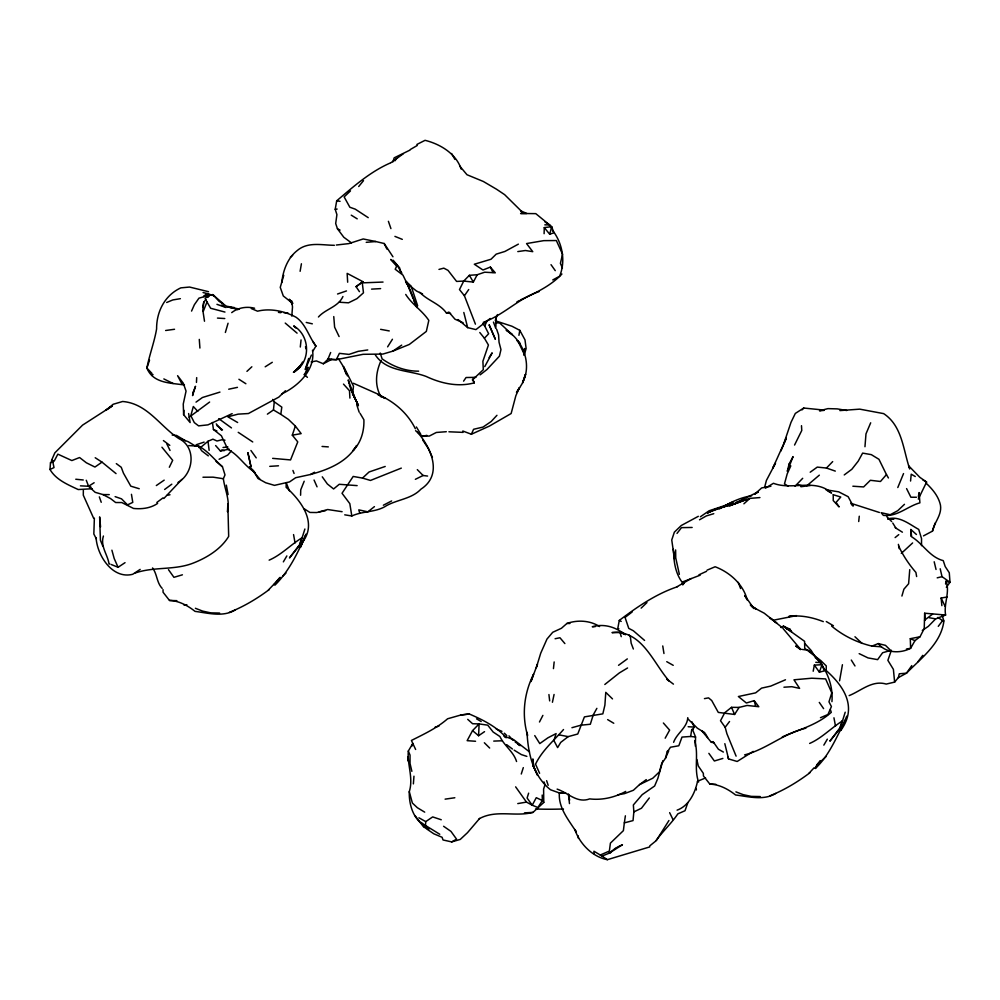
<?xml version="1.0" encoding="UTF-8"?>
<svg xmlns="http://www.w3.org/2000/svg" width="1000" height="1000" viewBox="0 0 1000 1000"><rect width="100%" height="100%" fill="white"/><g stroke="black" fill="none" stroke-linecap="round" stroke-linejoin="round"><path stroke-width="1.5" d="M921.5 545.662L921.538 538.6L918.725 529.412C909.175 524.125 899.587 515.763 887.875 518.875M909.75 569.637L908.612 583.75L903.888 589.2L901.912 596.05M83.35 490.175L83.3 495.2L93.637 518.263M831.587 626.062C843.337 635.9 857.138 642.562 871.963 646.112L878.25 643.575C885.763 653.325 900.413 653.662 910.625 648.288L914.975 640.638L920.025 636.763L924.225 628.587L924.663 613.212L945.6 615.037C943.562 603.663 950.163 592.362 946.1 581.163L950 582.275L946.338 587.3M94.362 518.175L93.837 534.025L96.425 539.025M695.337 746.125L695.562 737.013L692.45 729.287M552.762 279.95L559.575 276.262C565.975 261.188 562.35 242.75 552.413 230.188M300.587 495.238L300.738 489.837L304.2 481.225M544.1 233.7L544.288 227.613L551.675 226.65L553.85 232.775L549.738 234.262L544.288 227.613M496.15 318.038L495.8 328.45L493.462 322.088M780.85 627.225L783.5 626.237L804.6 641.325L804.725 648.3L820.8 660.6L826.263 665.913L826.225 670.562C844.513 686.762 857.537 707.588 840.713 730.537L846.75 716.112M484.538 731.65L478.612 735.725L479.1 723.913L472.587 723.725L467.725 719.35M864.963 446.725L865.987 433.862L870.688 422.8M421.213 822.438L427.038 827.025C413.762 820.888 408.862 805.387 409.288 791.663C413.6 777.962 407.088 764.663 408.325 751.05L412.812 743.438L411.438 740.45C423.988 734.112 437.075 728.025 447.6 718.775L461.05 714.95L469.35 714C482.788 719.862 496.4 726.438 506.275 737.738L504.025 736.213L513.6 739.6L529.538 751.912M196.462 382.425L196.688 377.625M407.863 760.837L408.05 756.812M109.85 563.938L109.062 564C107.675 554.587 100.087 546.25 103.425 536.025M281.812 282.475C282.987 270.613 287.562 258.1 297.2 250.575C307.8 241.5 321.788 245.2 334.363 245.3M479.125 818.787C496.138 809.312 515.175 817.113 533 812.387L543.775 802.438L543.6 789.05L545.013 784.788L544 781.912M524.2 354.062L524.6 348.512L524.062 354.075M92.3 488.725L78.213 489.55C67.838 484.637 56 479.85 50 469.475L50.487 462.825L52.488 460.387L51.562 460.35L54.837 452.863L82.562 425.125L112.438 405.863L105.812 410.238M188.625 413.55L190.125 422.562L183.625 414.663L183.962 410.3M441.25 819.762L432.675 816.912L425.75 821.625L425.45 825.45L439.775 834.262M413.375 783.888L413.963 776.188M687.775 717.65C687.237 727.763 676.787 733.15 673.612 742.3M662.85 760.75L657.85 778.388L654.625 786.012L642.188 794.663L633.362 804.963L633.85 811.9L633.038 820.588L624.338 822.875L623.387 830.65L610.413 843.138L609.362 851.062L600.275 855.013L593.913 851.213L594.038 853.612M831.938 701.637C833.562 681.712 823.65 662.738 808.538 650.275L802.387 649.45M910.562 481.037L911.225 474.2L915.275 476.538M267.387 414.15L273.45 409.95L274.275 401.825L272.688 399.412M352.6 394.575L353.475 386.125L344.738 368.8L338.725 359.113M858.713 521.525L859.275 516.225M300.3 347.025L301.05 339.938M553.45 668.612L554.163 661.95M202.738 310.988L203.775 302.038L205.775 299.725M255.1 472.488L254.988 473.413L259.938 479.237M295.363 426.075L292.3 435.163L301.163 433.625L295.363 426.075L288.363 419.375L280.8 414.325L281.812 407.137L274.275 401.825M624.338 822.875L625.388 815.812M667.325 751.912L670.475 747.237L678.812 745.763L682 737.087L690.625 736.462L691.775 729.412M842.425 664.725L839.562 680.825M300.113 271.312L301.413 263.775M351.45 242.875L343.8 237.262L337.45 228.775L335.688 223.538L336.912 214.65L335.213 209.275L336.7 200.812C353.387 186.663 370.275 171.65 390.462 162.913M918.4 496.45L919.112 492.575L919.9 502.837C907.4 506.312 897.45 516.938 883.35 515.375L881.175 512.688L890.2 514.738L897.738 510.688L904.475 504.312M202.775 307.362L203.775 302.038M945.562 584.05L946.1 581.163M813.188 671.237L814.35 665.113L822.013 664.712L824.275 670.913L819.388 672.163L814.35 665.113M291.8 316.112L292.512 306.975L291.688 300.85M552.425 702.262L554.075 694.475M677.087 810.163C688.825 805.925 695.088 793.012 697.475 781.5M308.675 358.462L305.262 369.525L311.413 355.062M549.738 234.262L551.675 226.65L535.775 213.637L520.588 213.475L526.763 213.463L520.612 210.812L522.388 212.175L504.637 194.662L496.562 189.25L483.338 181.475L466.987 174.737L459.675 165.987M849.15 695.6C861.137 690.812 872.237 679.862 886.213 684.075L894.638 682.113L898.312 677.638L899.312 673.787L906.488 673.188C921.35 657.913 940.987 643.65 943.888 621.1L942.262 615.625M764.725 486.925L766.413 480.425L775.5 463.15L772.8 468.05L786.275 438.275L780.888 451.012M617.663 794.837L624.462 793.65L633.4 790.263L639.5 784.638L652.775 778.225L659.45 771.825L661.7 763.562L665.487 758.238L667.4 751.05M524.562 354.075L526.125 348.525L524.987 339.85L519.8 330.337L511.962 326.238L495.562 320.863M306.3 373.038L307.962 367.175L304.375 375.037M783.962 443.225L790.987 422.388L795.325 413.425L803.737 408.038L824.225 410.1M225.362 332.463L228.062 323.237M842.262 720.763L839.75 728.062L829.875 741.175L840.15 728.413L845.212 712.2M412.05 745.975L412.812 743.438L415.625 749.475M298.6 545.975L289.462 557.938L299.762 545.212L304.887 529.012M536.737 666.237L540.725 653.188L546.987 639.05L552.725 632.288L561.438 628.275L566.912 623.45C577.475 619.75 590.062 620.375 599.575 626.55M392.912 161.887L394.188 157.838L410 150.087M521.275 774.013L523.3 767.625M528.638 793.162L527.1 798.025L532.225 805.212L537.9 807.525L542.35 800.525L542.2 795.05M381.163 360.387C375.737 372.113 374.363 385.337 381.037 396.9M903.538 473.575L897.8 487.537M149.537 360.15L146.888 368.062C153.138 383.663 170.963 382.825 184.462 385.012M923.5 535.875L932.463 531.138L935.188 523.025M536.3 667.675L537.45 664.262L530.95 681.575L533.525 674.362C523.962 693.388 521.613 715.225 527.638 735.688M522.55 382.962L525.5 374.338L522.55 382.962L516.737 392.525M299.4 544.85L301.925 537.575M891.375 650.275L887.875 660.35L893.388 669.35L894.638 682.113M687.812 802.75L685.013 810.738L677.862 813.838C671.338 823.562 662.938 831.1 656.15 840.487M932.463 531.138C934.412 522 942.075 514.938 940.45 505.087C938.512 496.3 932.588 489.275 926.188 483.25M819.388 672.163L822.013 664.712L821.1 662.638L815.163 657.513M495.288 320.375L497.438 314.562M518.925 335.325L519.8 330.337M682.062 584.35L683.025 581.75L700.2 575.163M522.863 382.1C531.987 364.025 523.112 340.275 506.175 330.15L512.312 334.7L499.637 322.975L495.588 322.775M845.188 720.175L843.625 724.237L844.375 722.4C835.9 738.263 828.775 756.038 815.362 768.425L814.1 767.812L808.888 773.337M234.488 307.613L226.513 306.212L218.988 301.238L213.137 294.713L209.775 295.1L205.138 298.375L207 301.975L203.075 311.863L204.5 321.238M330.662 352.512L327.912 359.237L323.325 363.762L316.4 360.925L311.15 361.95M135.4 572.938C154.037 566.538 174.175 570.375 192.712 563.288C206.637 557.913 220.912 549.275 228.675 536.388L227.85 503.762L227.5 511.725C230.275 500.15 224.775 489.862 223.363 478.725L225 474.913L222.45 466.763L215.987 461.325M283.762 275.3L280.25 287.362L283.3 295.975L292.7 303.4M665.487 758.238L668.675 750.95M191.562 311.075L194.387 304.688L198.95 298.163L209.775 295.1L207.775 297.413M462.8 431.012L471.375 434.237L473.587 429.288L483.025 427.075L491.188 421.512L496.95 415.3M790.812 465.85L787.2 473.875L784.488 483.837L788.162 486.238M268.412 590.013L273.675 584.5L274.975 585.1C289.137 571.163 298.113 552.263 306.012 534.175L300.425 547.312L304.113 539.2L303.312 541.038C317.125 521.712 300.575 500.325 286.125 487.3L286.2 482.638L289.387 490.812M909.688 468.988L908.625 465.775L919.837 477.312L926.6 482.075L918.312 499.087M375.363 354.963C386.637 372.05 409.188 369.913 426.225 376.475C441.087 383.45 457.987 387.262 474.275 382.863L472.488 379.875L483.3 369.7L482.9 361.25L488.425 345.025L484.425 338.237L488.638 333.75L484.7 325.962L487.2 320.725M794.562 445.037L801.762 430.487L801.488 425.688M169.325 467.25L172.675 460.325L161.938 447.225M396.525 266.012L390.788 259.438L397.137 265.262L395.213 269.25L402.962 275.138L410.812 291.375L416.9 307.512L413.663 300.25M539.475 722L542.888 715.387M438.975 269.413L443.812 268.15L448.025 270.363L456.6 281.425L463.713 281.075L473.338 282.075L477.212 274.738L484.712 272.2L495.288 272.825L490.375 267.1L482.962 270L474.325 264.237L491.025 259.237L496.2 254.137L504.9 251.462L518.375 244.137M596.875 708.35L593.225 714.938L590.325 724.25L580.85 725.212L571.938 727.7M665.175 738.188L669.625 730.113L663.375 723M692.763 729.638L694.175 727.075L692.062 721.925M823.838 745.125L827.325 739.163M283.35 561.875L286.85 555.925M347.675 282.213L347.15 273.375L362.975 281.712L356.05 286.65L359.438 291.663M668.938 820.512L656.275 840.6L649.737 845.9M300.875 364.825L299.363 367.362L302.575 362M313.075 350.812L315.925 346.1C308.938 336.838 305.863 324.113 296.087 317.275C284.7 311.1 270.287 308 257.538 311.188L251.275 308.55M516.562 761.513C513.55 751.575 504.175 745.825 499.925 736.525L493.162 732.038L487.738 725.163L479.1 723.913L472.55 730.625L467.137 740.675L475.55 741.263M516.475 392.375L519.45 387.612L515.862 395.7L511.138 413.525L489.35 426.112L471.375 434.237M484.75 366.6L492.163 352.85L489.125 357.612M387.612 346.85L392.438 339.25M704.438 698.625L708.55 697.875L711.725 700.537L718.288 712.412L734.587 714.45L739.1 707.425L747.1 705.45L758.8 706.725L754.188 700.662L746.35 703L738.4 696.525L755.65 692.85L761.587 688.125L770.713 686.112L785.475 679.775M318.438 316.988C325.625 308.9 338.237 306.988 342.938 296.512M394.95 160.825L396.538 158.5M463.587 381.15L466.05 377.525L475.887 377.35M475.425 324.162L464.412 295.75L468.725 289.538M911.787 665.6L906.488 673.188L898.312 677.638M815.362 768.425L818.05 764.712M472.488 379.875L474.288 377.463M649.312 797.962L641.475 808.225L633.85 811.9M682.763 584.9L684.412 582.725M938.275 626.337L942.575 620.638L943.713 620.825M736.1 756.15L726.912 733.737L725.163 727.275L729.538 721.5M917.913 661.762L922.775 655.35M677 533.413L681.5 527.638L692.15 527.463M815.612 766.875L820.525 760.65L816.862 764.737M275.15 583.575L280.113 577.362L273.675 584.5M563.525 729.525C553.713 740.788 542.15 750.45 535.538 764.15L539.6 773.3M358.713 186.513L363.512 180.65M181.912 479.387L163.85 498.5M844.237 474.938L851.85 469.263L858.213 461.163L862.625 453.113L871.312 454.637L878.95 459.3L886.45 474.575L880.475 481.488L870.362 480.288L863.625 486.938L852.862 486.213M795.05 486.213L802.7 478.3M231.325 450.975L227.688 455.125L219.075 459.263M299.825 365.975L294.562 371.737C311.05 361.562 310.287 335.588 293.7 325.875L295.825 328M802.062 409.888L803.737 408.038M479.663 818.425L467.475 832.688L460.238 839.438L451.675 841.9L443 839.963L442.113 837.288L433.762 833.775L426.3 828.675M810.212 472.212L817.275 467.1L826.462 468.05L832.688 461.6M942.925 614.888L945.6 615.037L935.65 618.888L928.312 626.375L922.3 630.45M477.212 274.738L469.387 275.312L463.713 281.075L459.487 289.575L464.412 295.75M901.312 553.4L912.625 542.938M285.45 390.75L278.8 397.125L248.412 413.537L238.137 414.137L228.962 416.512M641.15 608.125L646.963 602.587M350.487 190.912L344.137 196.9L349.862 207.25L355.238 209.15L368.225 217.65M189.175 417.212L209.625 402.038M246.938 371.362L251.85 366.788M417.488 432.238C431.225 447.825 443.175 474.75 420.938 489.162C411.887 498.787 397.85 499.462 386.662 505.562C376.163 512.625 362.975 510.775 351.812 515.988L349.812 503.625L342.038 493.275L353.188 476.45L362.512 478.088L369.062 471.987L385.213 466.463M822 760.288L826.3 756.375M206.513 293.85L203.588 296.512L208.363 293.788L212.138 295.375M282.738 576.013L285.963 573.1M743.9 503.812L749.9 498.375L759.925 497.575M561.925 274.025C550.513 286.137 535.562 292.9 520.825 299.75M215.625 445.562L220.5 451.075L221.825 449.925L224.275 450.675M621.213 621.413L619.275 620.425C637.163 606.912 656.175 593.825 677.525 586.7M604.812 684.488L619.325 672.938L627.562 667.975M819.338 475.15L806.888 485.712M290.375 257.175L292.625 255.263M224.975 440.213L222.262 439.688L217 441L212.913 439.175L208 441.262L201.325 446.863L198.725 447.512M106.363 409.862L113.175 404.275L122.638 401.488C147.3 403.488 159.975 426.238 178.75 438.525C196.575 447.013 193.912 473.4 178 482.475M895.113 537.587L898.763 534.625M809.85 772.8C797.588 782.05 784.112 790.163 769.825 795.85M151.85 375.475L153.012 374.538M269.337 589.487C257.05 598.7 243.538 606.763 229.225 612.388M739.1 707.425L731.513 707.337L724.75 712.725L720.512 720.763L725.163 727.275M374.438 506.625L367.863 511.838L358.762 509.862L359.775 513.088M924.538 620.175L932.588 614.125M480.138 374.85L486.95 369.538L499.4 356.2L500.962 349.613L499.038 342.238L498.575 334.875L496.662 329.288M616.438 847.475L609.025 853.275L622.438 844.762L617.638 846.938M490.213 318.488L475.925 329.613L467.663 327.625L458.1 319.562M612.5 698.9L605.775 692.35L604.9 705.113L602.837 713.85L584.412 716.888L577.762 734L568.2 736.625L560.737 742.387L557.625 747.613L553.913 740.525L556.1 733.587L547.875 737.837L539.775 743.587L534.75 735.588M403.4 153.688L390.975 162.688M632.238 611.9L625.05 617.425L628.75 628.362L633.362 630.775L644.587 640.438M809.65 743.438C821.988 738.05 831.2 727.875 842.638 720.825M156.825 502.475L163.025 497.875M639.5 784.638L646.275 779.613M164.625 489.475L171.812 484.188M269.15 560.15C281.512 554.788 290.763 544.625 302.262 537.65M618.538 665.3L627.325 658.9M196.025 402.125L202.425 397.512L219.95 392.1M356.05 286.65L362.975 281.712M282.062 393.738C298.212 386.175 315.625 369.55 312.512 350.2M116.037 473.612L102 462.137L94.95 467.05L86.363 462.788L79.588 457.537L71.85 460.562L57.85 454.15L54.212 461.087L51.562 460.35M156.325 485.55L164.188 480.138M700.387 516.763L709.1 510.788L729.975 503.812M367.762 349.95L358.25 351.325L349.025 354.4L339.4 353.35L336.287 359.688L327.912 359.237L336.287 359.688L363.088 354.312L382.887 354.062L392.837 351.138L401.7 345.125M111.213 564.5L118.075 567.288L125.037 562.663M140.162 569.388L132.738 574.275C112.4 579.562 97.125 555.363 96.075 537.625M231.713 312.625C238.012 307.587 246.875 306.238 254.6 308.225M80.45 485.838L88.588 486.262L94.138 482.725M781.237 627.675L783.5 626.237L789.862 629.138L791.612 631.763L783.5 626.237M265.188 366.8L272.288 362.3M753.238 751.388L737.175 761.475L728.55 758.925L727.788 757.038M691.188 578.538L677.163 586.663M719.338 508.6L733.138 501.925L722.025 507.3M765.387 488.212L773.438 483.288C792.4 490.625 815.35 478.088 831.562 493.05L827.5 490.95M758.263 491.975L754.825 494.062L761.663 487.925L770.9 486.238M410.4 149.462L417.287 145.463M719.65 508.713C729.575 502.875 740.1 497.45 751.637 495.812M699.5 519.8L706.425 515.875L713.775 513.688M516.862 301.975L519.5 300.487M451.675 841.9L456.575 839.163L450.962 831.388L443.6 826.275M782.337 736.875C799.15 729.575 817.25 724.95 831.275 712.337L830.425 709.762M253.4 470.487L257.925 478.45L265.763 482.775L274.462 485.363L289.538 481.912L295.663 477.713L310.5 474.487L314.538 472.238M323.325 363.762L331.637 359.4M157.625 503.413C150.562 508.288 141.875 509.275 133.525 508.45L121.8 502.55L115.65 502.525L110.575 498.587L102.95 494.575L95.175 492.325L88.588 486.262L86.275 480.275M383.363 505.213L391.65 500.938M416.887 144.45L425.05 140.325C440.05 144.025 456.05 153.525 461.175 169.075M625.737 791.413C614.875 797.412 602.025 800.413 589.663 798.888C577.15 803.612 567.987 792.775 557.125 789.112M758.075 491.938L735.525 502.912L737.975 501.925M415.363 479.312L423.113 475.5L427.587 476.062M775.713 793.45C763.713 800.85 748.625 796.575 735.55 794.975C728.337 789.262 719.25 784.362 709.9 784.15L703.438 775.962L703.35 773.375L698.25 765.925L696.862 759.488M235.162 610C223.162 617.362 208.113 613.038 195.05 611.375C187.875 605.662 178.825 600.712 169.488 600.45L163.075 592.25L163.025 589.65M50 469.475L54.013 467.575L52.787 461.825M710.1 511.788L727.288 505.438L721.413 507.612M698.95 574.812L706.562 571.312M392.837 351.138L409.325 344.45L426.337 331.413L428.812 320.4C422.325 310.675 412.05 304.425 405.725 294.45M483.263 322.337C503.562 315.1 518.75 298.275 539.062 291.588M722.262 507.337L727.9 504.812M232.162 413.638L207.963 424.862L198.6 425.875L194.312 422.612L190.812 415.675L193.325 406.488L197.763 411.35M820.475 717.7L827.925 714.513L831.425 706.538L828.975 701.838L831.787 692.862L825.625 678.913L811.775 678.213L793.962 679.812L799.6 688.363L791.838 686.7L783.938 687.212M707.087 570.15L715.125 566.763C729.6 572.188 743.413 584.338 747.212 599.95L744.75 595.513L753.037 607.337M166.675 302.488L172.787 299.95L180.387 298.675M401.312 468.113L370.475 480.45L362.512 478.088M698.325 516.312L681.275 525.513L674.362 532.15L671.75 539.963L674.475 558.962L673.312 549.312M419.825 292.35C427.75 300.775 439.575 303.438 446.475 313.05L448.888 312.075L454.975 319.2L463.088 322.738M600.275 855.013L602 856.087L610.95 852.487M704.9 732.837L701.9 730.95L711.338 742.3L713.1 741.625L718.4 749.237L723.388 752.062M310.5 474.487C328.263 469.625 346.838 462.238 356.7 445.538L353.038 450.637C361.075 442.537 364.312 430.95 363.888 419.75L360.012 413.25M739.212 501.438L742.987 500.037M50.487 462.825L53.1 461.912M744.613 754.875C766.538 749.338 783.975 733.125 805.888 728.2M337.55 294L346.475 290.938M576.35 831.975L574.825 829.525C579.688 843.725 592.337 856.875 607.362 859.675L649.762 846.912M196.112 444.775L204.137 442.113M749.9 498.375L729.425 505.863L741.075 500.913C730.525 506.8 717.663 506.488 707.425 513.112C718.625 506.625 731.912 505.875 743.487 500.238L737.975 502.125L747.025 499.325M722.862 758.438L714.362 760.987L708.863 753.35M182.413 574.812L173.938 577.325L168.475 569.663M319.237 511.887L327.663 509.525L342.113 511.7M889.912 650.675L882.625 652.725L877.625 659.625L868.062 657.925L859.175 653.65M336.7 200.812L340.05 201.312M435.163 727.087L438.888 726.175M937.2 577.837L942.025 576.663L950 582.275L949.275 572.725L945.212 566.587L943.25 560.638C929.55 557.05 923.1 543.775 911.625 536.788L910.863 529.513L916.438 534.5M220.5 451.075L229.062 449.075M415.575 430.7L422.475 436.35L426.838 435.337M773.487 620.188L796.413 615.638L788.875 616.438C800.5 614.862 812.487 617.337 823.3 621.625M228.713 389.212L237.45 387.362M325.588 510.637L316.613 512.537L309.887 512.438L304 508.65M555.1 638.737L559.963 637.75L564.875 643.575M906.45 649.038L910.625 648.288L910.3 638.7L920.025 636.763M167.025 495.325L170 494.762M517.775 803.587L526.475 802.1L532.225 805.212L536.275 797.688L542.35 800.525L543.775 802.438M941.875 605.662L941.137 598.025L947.138 597M527.463 734.663L527 732.337C528.138 753.6 532.987 775.825 550.487 789.75L559.938 793.162L563.938 792.537M445.1 799.15L454.837 797.75M517.8 251.588L525.413 250.512L532.75 251.663L526.55 243.562L543.75 240.65L556.35 240.538L562.537 254.188L560.413 263.363L562.425 268.038M165.625 330.5L174.537 329.275M800.913 486.725L810.35 485.5M469.35 714L461.05 714.95M335.213 209.275L337.137 209.062M223.038 447.488L227.963 447.013M383.038 282.062L362.287 282.863L363.475 292.8L356.975 298.637L348.488 302.825L339.225 302.213M787.1 629.388L789.862 629.138M559.938 793.162L565.588 792.688M366.225 242.325L375.8 241.537L384.188 243.512L392.962 256.788M824.075 410.387L819.5 410.763L827.938 408.625L837.275 408.888L846.762 410.513M183.9 604.963L186.85 604.725M446.312 431.712L436.325 432.463L429.387 436.037L422.475 436.35M269.775 466.362L278.488 465.8M619.275 620.425L617.75 628.675L618.862 628.725M524.462 812.875L533 812.387M371.562 289.125L380.613 288.612M336.312 245.025L348.8 243.612L363.2 238.962L375.8 241.537M463.1 432.375L448.925 431.788M493.738 741.1L502.388 740.763M595.2 626.65L592.288 626.725C604.65 623.387 615.662 627.15 625.312 634.675M839.862 410.588L859.75 409.15L883.662 413.625C901.862 425.588 903.125 448.8 909.275 467.65M202.963 477.225L213.075 477.163L223.363 478.725M916.525 497.25L910.9 497.238L906.575 488.6M102.95 494.575L109.237 494.625M544.825 224.838L549.562 224.9L550.988 227.537M888 519L893.9 519.075L888.3 518.713M760.212 796.55L751.287 796.388L743.138 794.65L735.9 791.862M566.912 623.45L569.913 623.513M219.613 613.062L210.712 612.863L202.6 611.087L195.387 608.275M709.9 784.15L715.8 784.287M169.488 600.45L176.875 600.662M357.137 485.625L339.25 484.288L333.6 488.963L327.362 483.975L322.262 476.825M688.15 726.725L694.175 727.075M280.938 312.475L278.438 312.325L281.137 312.5M217.463 318.087L224.775 318.538M188.775 445.6L198.85 446.2C208.3 451.287 214.65 459.988 222.45 466.763M283.837 312.663L287.9 312.913M815.775 662.3L821.1 662.638M418.638 371.175C405.35 371.238 392.85 366.488 382.113 358.862L380.213 353.025M322.062 446.45L328.312 446.887M871.963 646.112L881.375 646.812M446.475 313.05L450.575 313.4M172.175 435.05L176.513 435.425L185.362 440.7M75.775 479.237L83.263 479.988M690.625 736.462L695.562 737.013M227.138 306.938L239.462 308.988M272.65 458.363L290.55 459.925L297.762 441.875L292.3 435.163M344.738 514.825L351.812 515.988M230.25 307.262L237.887 309.675M711.338 742.3L714 742.75M929.15 617.712L935.65 618.888M380.625 329.338L389.263 330.938M558.6 734.788L568.2 736.625M228 307.025L230.925 307.6M306.238 322.438L312.325 323.825M797.188 484.613L802.95 485.95M203.075 292.55L208.363 293.788M224.963 312.062L210.637 308.263L207 301.975M878.25 643.575L885.487 645.362L891.538 651.3M668.713 680.5C652.8 662.113 641.55 629.612 611.987 632.612L620.25 632.212L625.163 634.288M208.538 291.7L189.537 287.05L180.825 287.863C164.788 295.312 156.488 311.562 156.6 328.925C154.325 342.275 149.425 354.812 146.888 368.062L151.988 373.462M139.225 488.725L130.8 486.163L123.462 473.175L121.25 467.275L116.312 463.625M526.85 756.375L521.375 754.6L514.15 750.15M826.462 468.05L835.3 471.1M115.125 496.637L121.525 498.85L127.5 504.875L132.775 502.388L131.45 494.312M429.05 829.062L423.837 827.25L415 815.588M216.95 304.337L226.025 307.525M625.138 634.35L620.075 632.513L621.237 636.663M180.425 438.85L188.175 441.675L195.475 446.125L198.85 446.2L201.663 450.775L208.325 455.875M825.95 489.787L838.688 491.838L848.162 496.7L853.213 506.037L851.338 504.4M879.388 512.487L850.713 503.237M88.588 486.262L91.125 487.262M496.3 729.075L501.925 731.325M394.925 236.388L402.3 239.363M910.3 638.7L914.975 640.638M212.425 422.5L213.438 429.475L216.863 430.938M353.45 383.275L377.238 393.8L385.15 398.425L377.975 394.575C393.888 401.213 407.688 413.162 415.337 428.75M422.55 293.975L416.525 291.038L406.075 282.775M163.837 378.925L173.137 383.5M221.375 305.087L224.262 306.525M337.45 228.775L340.062 230.125M227.763 416.75L237.65 422.512M666.75 661.675L673.225 665.325M418.925 817.788L425.75 821.625M922.913 479.988L926.6 482.075M238.225 432.325L252.738 441.962M476.538 718.838L481.175 721.525M826.287 621.538L833.413 625.737M756.213 609.175L752.375 606.912L764.287 613.237L781.275 626.862M273.45 409.95L280.8 414.325M607.65 719.613L613.763 723.263M621.888 632.337L625.462 634.475M424.7 812.15L417.35 807.712L412.375 803.037L409.288 791.663M351.262 215.175L357.212 218.85M703.637 732.062L697.325 728.162L688.288 719.275M800.95 649.188L795.738 645.95L800.525 649.6M895.2 527.688L902.4 532.188M517.663 743.988L520.237 745.625L517.938 744.05M231.475 427.925L218.725 418.638M238.925 379.263L245.875 383.738M544.938 221.9L549.562 224.9M95.213 457.738L102 462.137M602 856.087L607.362 859.675M515.15 741.963L518.8 744.438M756.3 609.1L750.325 604.963L753.95 608.6M937.913 617.388L942.575 620.638M253.962 471.662C244.213 465.513 238.438 454.675 227.9 449.462L221.388 435.775L213.438 429.475M163.412 440.575L169.8 445.375M673.438 684.137L666.712 679.062L668.688 680.812M506.625 744.65L512.438 749.025M285.225 323.075L297.075 333.15M212.587 294.513L223.512 303.913M217.013 425.7L222.5 429.9M472.55 730.625L478.612 735.725M800.612 649.375L782.875 628.312M405.913 281.3L411.175 286.175L417.663 305.812M304.188 374.363L307.413 377.35M854.963 636.75L862.025 643.425M517.013 340.65L520.175 343.675L517.975 341.1L524.438 354.525L523.713 352.188L523.812 355.2M504.35 733.2L506.75 735.537M484.35 742.763L489.663 748.037M886.862 516.75L891.663 521.55M417.3 469.637L423.113 475.5M253.25 470.588L249.537 466.788L254.625 472.987M482.663 323.812L484.7 325.962M804.925 643.625L811.25 650.562L814.775 656.35M343.488 384.1L349.487 390.737L349.913 398.1M508.963 735.85L513.062 740.4M292.688 303.1L289.337 299.25L292.2 304.262M216.238 423.862L221.663 430.175M393.1 260.188L399.562 267.75L400.938 273.05M479.787 332.512L484.425 338.237M405.562 281.575L409.725 286.887L406.413 281.875L413.188 298.775M628.9 634.875L630.388 636.95L631.163 643.2L633.362 649M250.912 450.475L256.225 457.875M118.075 567.288L114.213 558.575L111.9 550.188M515.638 786.85L526.475 802.1M551.013 264.675L555.262 270.65M819.287 702.412L823.6 708.637M162.175 588.4C156.6 582.65 157.3 574.237 152.562 567.938M683.375 583.825C675.95 574.975 673.812 563.212 673.65 551.962M576.388 832.15C568.812 820.125 558.288 808.1 559.35 792.987M422.762 440.037L428.475 448.787L432.413 457.375M312.85 341.35L315.925 346.1M851.3 660.062L854.987 665.962M892.763 523.038L895.812 527.987M416.375 426.962L420.625 433.988M397.137 265.262L401.9 273.225M705.6 734.013L707.663 737.537M886.45 474.575L888.425 477.975M469.387 275.312L473.338 282.075M451.575 153.512L454.925 159.4M181.9 383.875L177.6 375.688L183.287 383.212L186.05 391.112L183.25 404.038L183.625 414.663M350.538 388.688L358.387 405.575L352.625 393.363L354.787 397.762L348.237 379.925L349.125 383.888M384.188 243.512L386.95 249.112M166.812 443.875L170.037 450.45M669.638 812.663L672.987 819.525M354.263 397.1L358.387 405.575M490.375 267.1L492.95 272.462M339.1 336.55L334.613 327.175L333.762 316.575M941.137 598.025L945.075 606.325M898.637 545.938C903 555.538 909.038 564.462 915.913 572.45L916.637 576.55M314.05 480.012L317.05 486.838M731.513 707.337L734.587 714.45M347.388 375.838L343.425 366.6L346.138 374.062M352.038 391.75L354.65 397.9M408.325 751.05L410.037 755.113L410.037 763.462L411.863 771.338M102.9 546.337L100.425 540.288L99.637 516.888L100.55 526.912M292.925 470.45L294.075 473.475M738.263 582.35L740.6 588.562M349.412 385.2L352.113 392.413M99.338 496.875L101.225 502.287M388.4 221.312L390.925 228.6M546.638 780.662L548.175 785.35M356.763 404.812L359.162 412.188M473.75 381.15L474.275 382.863M695.975 788.413L696.425 789.95M679.362 574.325L675.738 557.888L675.625 549.938M463.812 312.475L467.663 327.625M754.188 700.662L755.688 706.312M694.675 740.837C698.888 754.175 693.812 768.487 698.575 782.1M724.825 743.675L728.55 758.925M934.188 561.775L936.038 569.487M940.2 568.787L942.025 576.663M305.5 346.688L305.963 348.812M213.137 294.713L213.4 295.9M569.637 800.088L568.413 793.988L569.475 803.575M898.388 544.35L899.2 548.65M833.95 717.8L835.5 726.15M226.337 485.15L228.088 494.575M293.55 534.587L295.062 542.938M662.75 645.95L663.962 653.512M356.812 401.688L357.175 404.062M578.062 835.763L578.425 838.425M208 441.262L209.137 450.35M548.925 694.55L549.675 700.888M199.288 339.4L199.913 348.05M924.663 613.212L925.125 619.987M910.863 529.513L911.087 536.362M705.588 777.938A267.9 172.562 -10.6 0 1 697.45 781.237M563.45 808.975A267.9 172.562 -10.6 0 1 535.538 808.988M833.263 494.738L833.225 500.55L839.112 506.912L836.05 502.438L840.763 497.038L833.263 494.738M532.9 759.188L533.825 768.263L532.9 759.188M193.263 392.05L192.575 395.588L195.525 386.262L193.263 392.05M789.1 464.025L787.312 471.362L793.062 456.613L789.1 464.025M300.325 366.463L293.5 372.225L300.325 366.463M776.612 622.95L769.688 617.612L776.612 622.95M537.525 775.2L533.15 765.65L537.525 775.2M495.312 339.175L489.188 324.988L495.312 339.175M250.938 466.525L247.925 452.812L250.938 466.525"/></g></svg>
